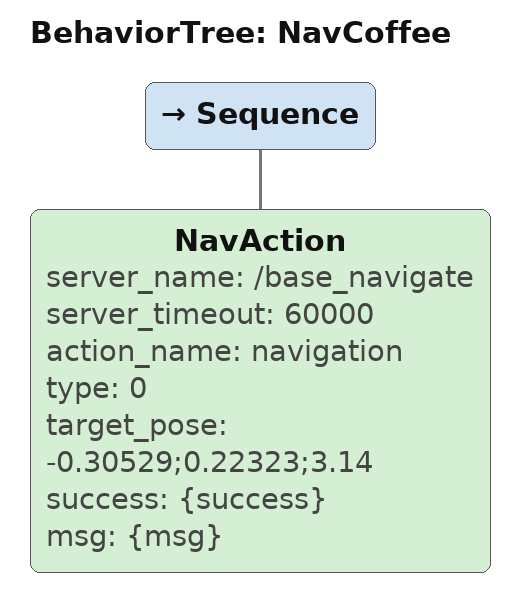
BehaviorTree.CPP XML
<?xml version="1.0" encoding="UTF-8"?>
<root BTCPP_format="4"
      main_tree_to_execute="NavCoffee">
  <BehaviorTree ID="NavCoffee">
    <Sequence>
      <NavAction server_name="/base_navigate"
                 server_timeout="60000"
                 action_name="navigation"
                 type="0"
                 target_pose="-0.30529;0.22323;3.14"
                 success="{success}"
                 msg="{msg}"/>
    </Sequence>
  </BehaviorTree>
</root>
